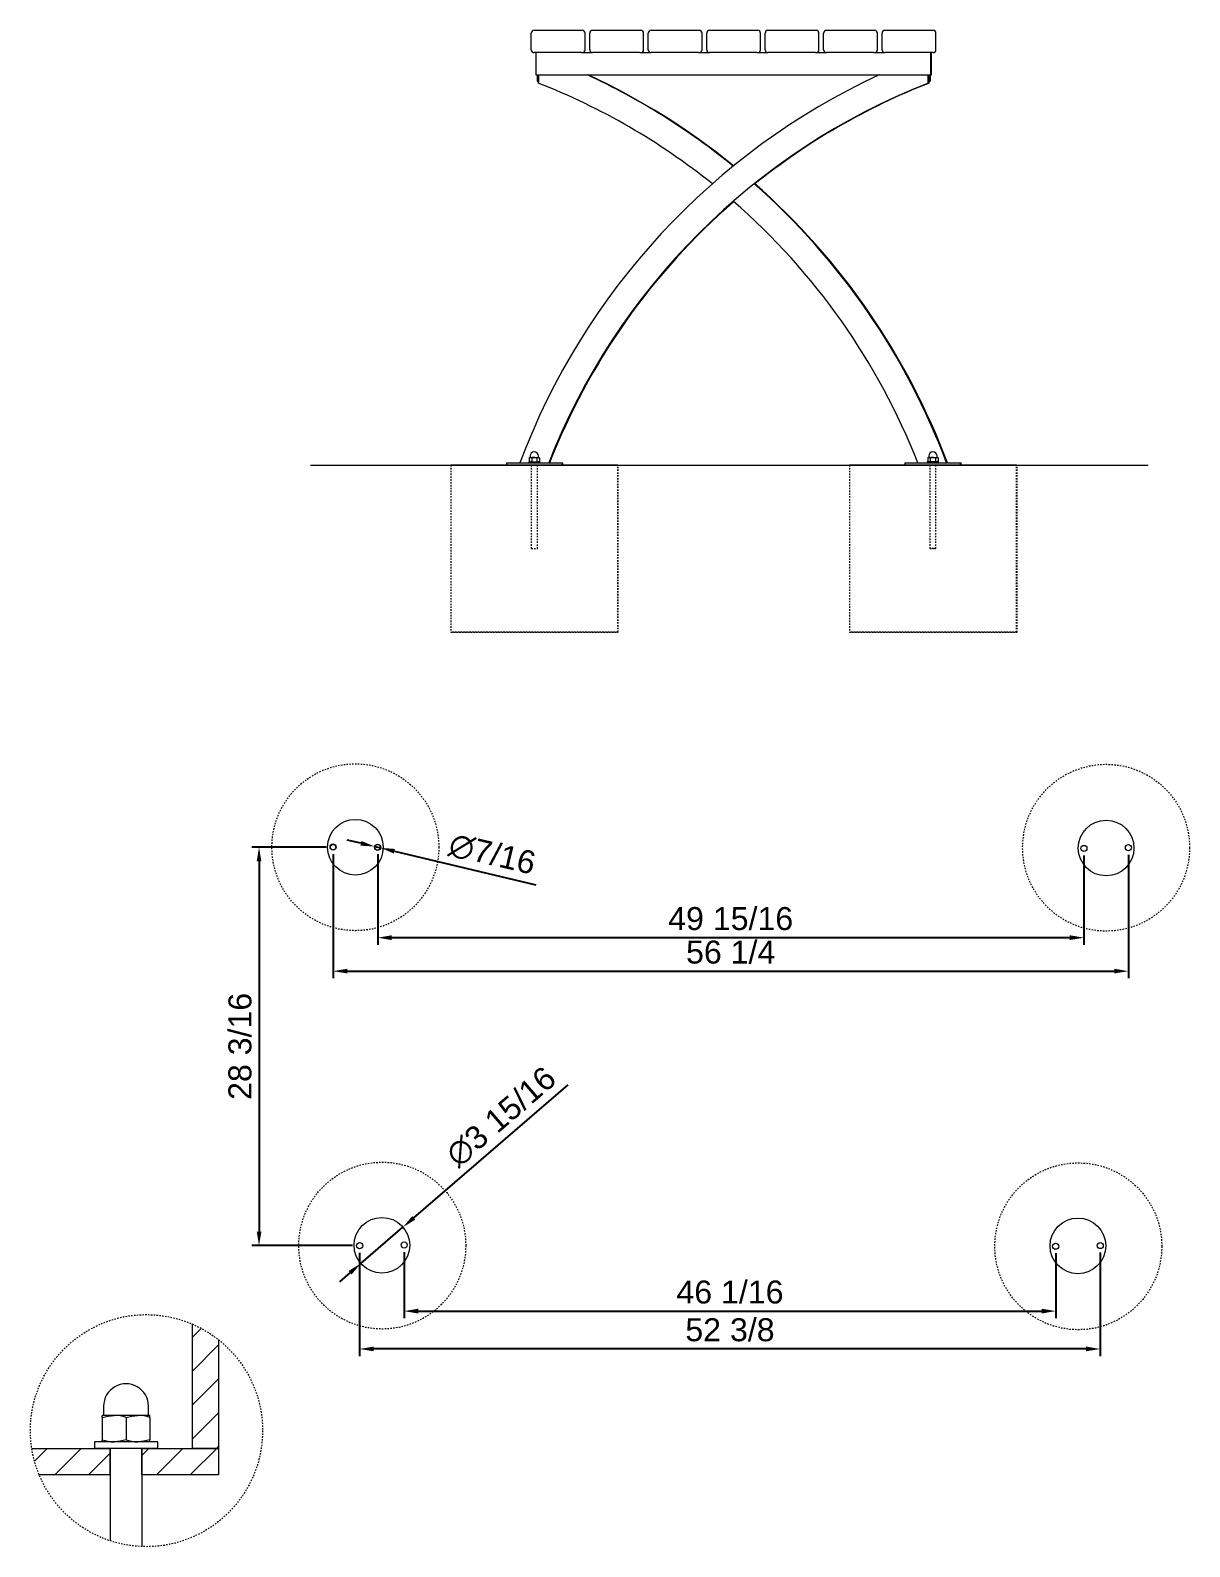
# Model space of a CAD drawing. Header units: inches. Extents: x -3 to 182, y -9 to 127.
# Drawn here: x 100.1 to 182, y 19.5 to 126.8 of the extents above; entities that cross this region are included whole.
import ezdxf

# ---------------------------------------------------------------- set-up
doc = ezdxf.new("R2010")
doc.units = ezdxf.units.IN
doc.linetypes.add('HIDDEN', pattern=[1.905, 1.27, -0.635])
for name, color, linetype, lineweight in [('ZANO_R', 7, 'Continuous', 0), ('ZANO_R_przerywana', 250, 'HIDDEN', 0), ('ZANO_W', 1, 'Continuous', 0)]:
    doc.layers.add(name, color=color, linetype=linetype, lineweight=lineweight)
doc.styles.get("Standard").update_dxf_attribs({"font": 'arial.ttf'})
doc.dimstyles.new('amerykanie', dxfattribs={"dimtxt": 50, "dimasz": 50, "dimexe": 0.5, "dimexo": 0.5, "dimgap": 1, "dimtad": 1, "dimdec": 0, "dimzin": 0, "dimlunit": 5, "dimtxsty": 'Standard', "dimcen": 0.09, "dimclrd": 1, "dimclre": 1, "dimclrt": 1, "dimazin": 0, "dimtfac": 1, "dimtdec": 0, "dimtmove": 0, "dimatfit": 3, "dimfxl": 1, "dimtzin": 0, "dimarcsym": 1})

# ---------------------------------------------------------------- blocks, each defined once
blk = doc.blocks.new('*D375')
at = {"layer": 'ZANO_W', "color": 1, "lineweight": -2}
for p, q in [((121.46, 68.52), (121.46, 59.75)), ((177.69, 68.48), (177.69, 59.75)), ((122.46, 60.25), (176.69, 60.25))]:
    blk.add_line(p, q, dxfattribs=at)
at = {"layer": 'ZANO_W', "color": 1}
for points in [[(122.46, 60.42), (122.46, 60.09), (121.46, 60.25)], [(176.69, 60.09), (176.69, 60.42), (177.69, 60.25)]]:
    blk.add_solid(points, dxfattribs=at)
at = {"layer": 'ZANO_W', "color": 1, "insert": (149.57, 61.59), "char_height": 1.625, "attachment_point": 5}
blk.add_mtext('56 1/4', dxfattribs=at)
blk = doc.blocks.new('*D376')
at = {"layer": 'ZANO_W', "color": 1, "lineweight": -2}
for p, q in [((124.61, 68.52), (124.61, 62.12)), ((174.54, 68.44), (174.54, 62.12)), ((173.54, 62.62), (125.61, 62.62))]:
    blk.add_line(p, q, dxfattribs=at)
at = {"layer": 'ZANO_W', "color": 1}
for points in [[(125.61, 62.79), (125.61, 62.45), (124.61, 62.62)], [(173.54, 62.45), (173.54, 62.79), (174.54, 62.62)]]:
    blk.add_solid(points, dxfattribs=at)
at = {"layer": 'ZANO_W', "color": 1, "insert": (149.57, 63.96), "char_height": 1.625, "attachment_point": 5}
blk.add_mtext('49 15/16', dxfattribs=at)
blk = doc.blocks.new('*D377')
at = {"layer": 'ZANO_W', "color": 1, "lineweight": -2}
for p, q in [((126.48, 40.38), (126.48, 35.7)), ((172.55, 40.29), (172.55, 35.7)), ((127.48, 36.2), (171.55, 36.2))]:
    blk.add_line(p, q, dxfattribs=at)
at = {"layer": 'ZANO_W', "color": 1}
for points in [[(127.48, 36.37), (127.48, 36.03), (126.48, 36.2)], [(171.55, 36.03), (171.55, 36.37), (172.55, 36.2)]]:
    blk.add_solid(points, dxfattribs=at)
at = {"layer": 'ZANO_W', "color": 1, "insert": (149.52, 37.54), "char_height": 1.625, "attachment_point": 5}
blk.add_mtext('46 1/16', dxfattribs=at)
blk = doc.blocks.new('*D378')
at = {"layer": 'ZANO_W', "color": 1, "lineweight": -2}
for p, q in [((123.33, 40.33), (123.33, 33.02)), ((175.7, 40.34), (175.7, 33.02)), ((174.7, 33.52), (124.33, 33.52))]:
    blk.add_line(p, q, dxfattribs=at)
at = {"layer": 'ZANO_W', "color": 1}
for points in [[(124.33, 33.69), (124.33, 33.36), (123.33, 33.52)], [(174.7, 33.36), (174.7, 33.69), (175.7, 33.52)]]:
    blk.add_solid(points, dxfattribs=at)
at = {"layer": 'ZANO_W', "color": 1, "insert": (149.52, 34.87), "char_height": 1.625, "attachment_point": 5}
blk.add_mtext('52 3/8', dxfattribs=at)
blk = doc.blocks.new('*D379')
at = {"layer": 'ZANO_W', "color": 1, "lineweight": -2}
for p, q in [((120.96, 69.02), (115.72, 69.02)), ((116.22, 68.02), (116.22, 41.83)), ((122.83, 40.83), (115.72, 40.83))]:
    blk.add_line(p, q, dxfattribs=at)
at = {"layer": 'ZANO_W', "color": 1}
for points in [[(116.39, 68.02), (116.06, 68.02), (116.22, 69.02)], [(116.06, 41.83), (116.39, 41.83), (116.22, 40.83)]]:
    blk.add_solid(points, dxfattribs=at)
at = {"layer": 'ZANO_W', "color": 1, "insert": (114.88, 54.93), "char_height": 1.625, "attachment_point": 5, "rotation": 90}
blk.add_mtext('28 3/16', dxfattribs=at)
blk = doc.blocks.new('*D380')
at = {"layer": 'ZANO_W', "color": 1, "lineweight": -2}
for p, q in [((127.16, 42.8), (138.08, 52.22)), ((123.42, 39.57), (126.4, 42.14)), ((122.66, 38.92), (121.9, 38.26))]:
    blk.add_line(p, q, dxfattribs=at)
at = {"layer": 'ZANO_W', "color": 1}
for points in [[(127.05, 42.92), (127.27, 42.67), (126.4, 42.14)], [(122.77, 38.79), (122.55, 39.04), (123.42, 39.57)]]:
    blk.add_solid(points, dxfattribs=at)
at = {"layer": 'ZANO_W', "color": 1, "insert": (133.34, 49.95), "char_height": 1.625, "attachment_point": 5, "rotation": 40.7848}
blk.add_mtext('∅3 15/16', dxfattribs=at)
blk = doc.blocks.new('*D381')
at = {"layer": 'ZANO_W', "color": 1, "lineweight": -2}
for p, q in [((123.42, 69.3), (122.45, 69.53)), ((124.4, 69.07), (124.82, 68.97)), ((125.79, 68.74), (135.8, 66.37))]:
    blk.add_line(p, q, dxfattribs=at)
at = {"layer": 'ZANO_W', "color": 1}
for points in [[(123.39, 69.13), (123.46, 69.46), (124.4, 69.07)], [(125.83, 68.9), (125.75, 68.58), (124.82, 68.97)]]:
    blk.add_solid(points, dxfattribs=at)
at = {"layer": 'ZANO_W', "color": 1, "insert": (132.71, 68.52), "char_height": 1.625, "attachment_point": 5, "rotation": 346.7066}
blk.add_mtext('∅7/16', dxfattribs=at)

msp = doc.modelspace()

# ---------------------------------------------------------------- linework, layer by layer
at = {"layer": 'ZANO_R'}
for p, q in [((135.47232, 125.43652), (135.47232, 126.61762)), ((135.66917, 126.81447), (139.01563, 126.81447)), ((139.01563, 126.81447), (139.07966, 126.81447)), ((139.27651, 125.43652), (139.27651, 126.61762)), ((139.60618, 125.43652), (139.60618, 126.61762)), ((139.80303, 126.81447), (143.14948, 126.81447)), ((143.14948, 126.81447), (143.21352, 126.81447)), ((143.41037, 125.43652), (143.41037, 126.61762)), ((143.74003, 125.43652), (143.74003, 126.61762)), ((143.93688, 126.81447), (147.28334, 126.81447)), ((147.28334, 126.81447), (147.34738, 126.81447)), ((147.54423, 125.43652), (147.54423, 126.61762)), ((147.87389, 125.43652), (147.87389, 126.61762)), ((148.07074, 126.81447), (151.4172, 126.81447)), ((151.4172, 126.81447), (151.48124, 126.81447)), ((151.67809, 125.43652), (151.67809, 126.61762)), ((152.00775, 125.43652), (152.00775, 126.61762)), ((152.2046, 126.81447), (155.55106, 126.81447)), ((155.55106, 126.81447), (155.61509, 126.81447)), ((155.81194, 125.43652), (155.81194, 126.61762)), ((156.14161, 125.43652), (156.14161, 126.61762)), ((156.33846, 126.81447), (159.68492, 126.81447)), ((159.68492, 126.81447), (159.74895, 126.81447)), ((159.9458, 125.43652), (159.9458, 126.61762)), ((160.27547, 125.43652), (160.27547, 126.61762)), ((160.47232, 126.81447), (163.81878, 126.81447)), ((163.81878, 126.81447), (163.88281, 126.81447)), ((164.07966, 125.43652), (164.07966, 126.61762)), ((139.01563, 125.23967), (135.66917, 125.23967)), ((135.79425, 125.23967), (135.79425, 123.66486)), ((139.0226, 125.23967), (139.01563, 125.23967)), ((139.0226, 125.23967), (139.80303, 125.23967)), ((143.14948, 125.23967), (139.80303, 125.23967)), ((143.15646, 125.23967), (143.14948, 125.23967)), ((143.15646, 125.23967), (143.93688, 125.23967)), ((147.28334, 125.23967), (143.93688, 125.23967)), ((147.29032, 125.23967), (147.28334, 125.23967)), ((147.29032, 125.23967), (148.07074, 125.23967)), ((151.4172, 125.23967), (148.07074, 125.23967)), ((151.42418, 125.23967), (151.4172, 125.23967)), ((151.42418, 125.23967), (152.2046, 125.23967)), ((155.55106, 125.23967), (152.2046, 125.23967)), ((155.55804, 125.23967), (155.55106, 125.23967)), ((155.55804, 125.23967), (156.33846, 125.23967)), ((159.68492, 125.23967), (156.33846, 125.23967)), ((159.69189, 125.23967), (159.68492, 125.23967)), ((159.69189, 125.23967), (160.47232, 125.23967)), ((163.81878, 125.23967), (160.47232, 125.23967)), ((163.70764, 125.23967), (163.70764, 123.66486)), ((163.75772, 123.66486), (163.75772, 125.23967)), ((163.88281, 125.23967), (163.81878, 125.23967)), ((135.79425, 123.66486), (163.70764, 123.66486)), ((163.70764, 123.66486), (163.75772, 123.66486)), ((135.89229, 123.20525), (135.97103, 123.20525)), ((163.53086, 123.20586), (163.6096, 123.20586)), ((163.6096, 123.20586), (163.67019, 123.20586)), ((135.36854, 96.60163), (135.31982, 96.57349)), ((135.31982, 96.57349), (135.31982, 96.3148)), ((135.36854, 96.60163), (135.41074, 96.60163)), ((135.38823, 96.70005), (135.38823, 96.61147)), ((135.41074, 96.60163), (135.6835, 96.60163)), ((135.50166, 96.57349), (135.50166, 96.3148)), ((135.6835, 96.60163), (135.95627, 96.60163)), ((135.86535, 96.57349), (135.86535, 96.3148)), ((135.95627, 96.60163), (135.99846, 96.60163)), ((135.97878, 96.61147), (135.97878, 96.70005)), ((136.04719, 96.57349), (135.99846, 96.60163)), ((136.04719, 96.57349), (136.04719, 96.3148)), ((163.55146, 96.60163), (163.50274, 96.57349)), ((163.50274, 96.57349), (163.50274, 96.3148)), ((163.55146, 96.60163), (163.59366, 96.60163)), ((163.57115, 96.70005), (163.57115, 96.61147)), ((163.59366, 96.60163), (163.86642, 96.60163)), ((163.68458, 96.57349), (163.68458, 96.3148)), ((163.86642, 96.60163), (164.13919, 96.60163)), ((164.04826, 96.57349), (164.04826, 96.3148)), ((164.13919, 96.60163), (164.18138, 96.60163)), ((164.1617, 96.61147), (164.1617, 96.70005)), ((164.23011, 96.57349), (164.18138, 96.60163)), ((164.23011, 96.57349), (164.23011, 96.3148)), ((119.86794, 96.05044), (179.08109, 96.05044)), ((129.77942, 96.05044), (141.59045, 96.05044)), ((141.59045, 96.05044), (129.77942, 96.05044)), ((133.71449, 96.20792), (133.71449, 96.05044)), ((133.7145, 96.20792), (137.6515, 96.20792)), ((135.2898, 96.28666), (135.2898, 96.20792)), ((135.2898, 96.28666), (135.31964, 96.28666)), ((135.31964, 96.28666), (136.0772, 96.28666)), ((135.31982, 96.3148), (135.36854, 96.28666)), ((135.90004, 96.05044), (135.46697, 96.05044)), ((135.9029, 96.05044), (135.46983, 96.05044)), ((135.99846, 96.28666), (136.04719, 96.3148)), ((136.0772, 96.20792), (136.0772, 96.28666)), ((137.6515, 96.05044), (137.6515, 96.20792)), ((137.6515, 96.20792), (137.7121, 96.20792)), ((137.7121, 96.05044), (137.7121, 96.20792)), ((141.59045, 96.05044), (141.62375, 96.05044)), ((157.96377, 96.05044), (169.7748, 96.05044)), ((169.7748, 96.05044), (157.96377, 96.05044)), ((161.87819, 96.20792), (161.87819, 96.05044)), ((161.87819, 96.20792), (165.8152, 96.20792)), ((163.47272, 96.28666), (163.47272, 96.20792)), ((164.26012, 96.28666), (163.47272, 96.28666)), ((163.50274, 96.3148), (163.55146, 96.28666)), ((164.08582, 96.05044), (163.65275, 96.05044)), ((164.08582, 96.05044), (163.65275, 96.05044)), ((164.18138, 96.28666), (164.23011, 96.3148)), ((164.26012, 96.20792), (164.26012, 96.28666)), ((165.8152, 96.05044), (165.8152, 96.20792)), ((165.8152, 96.20792), (165.85992, 96.20792)), ((165.85992, 96.05044), (165.85992, 96.20792)), ((169.7748, 96.05044), (169.82408, 96.05044)), ((111.48898, 35.29194), (111.48898, 26.48368)), ((111.48898, 34.33069), (112.13831, 34.98002)), ((111.48898, 31.93429), (113.35695, 33.80226)), ((113.35695, 34.18057), (113.35695, 26.48368)), ((111.48898, 29.53789), (113.35695, 31.40586)), ((105.2313, 29.47242), (105.2313, 28.86533)), ((108.40684, 28.86533), (108.40684, 29.47242)), ((111.48898, 27.14149), (113.35695, 29.00946)), ((105.1379, 28.66848), (105.1379, 28.81863)), ((105.97848, 28.81863), (105.1379, 28.81863)), ((105.1379, 28.66848), (105.54972, 28.77742)), ((105.1379, 28.66848), (105.1379, 27.10082)), ((105.54972, 28.77742), (105.97848, 28.81863)), ((107.65965, 28.81863), (105.97848, 28.81863)), ((106.81907, 28.66848), (107.23089, 28.77742)), ((106.81907, 28.66848), (106.81907, 27.10082)), ((107.23089, 28.77742), (107.65965, 28.81863)), ((108.50024, 28.81863), (107.65965, 28.81863)), ((108.50024, 28.66848), (108.50024, 28.81863)), ((108.50024, 28.66848), (108.50024, 27.10082)), ((104.57751, 26.95067), (104.57751, 26.48368)), ((109.06062, 26.95067), (104.57751, 26.95067)), ((105.1379, 26.95067), (105.1379, 27.10082)), ((106.40725, 26.99188), (105.97848, 26.95067)), ((106.81907, 27.10082), (106.40725, 26.99188)), ((108.08841, 26.99188), (107.65965, 26.95067)), ((108.50024, 27.10082), (108.08841, 26.99188)), ((108.50024, 26.95067), (108.50024, 27.10082)), ((109.06062, 26.48368), (109.06062, 26.95067)), ((100.14924, 26.48786), (105.69829, 26.48368)), ((100.34261, 25.58072), (101.24955, 26.48766)), ((101.774, 24.61571), (103.6438, 26.48552)), ((104.1704, 24.61571), (105.69829, 26.1436)), ((109.06062, 26.48368), (104.57751, 26.48368)), ((105.69829, 24.61571), (105.69829, 26.48368)), ((105.69829, 26.48368), (105.69829, 19.94419)), ((107.93985, 24.61571), (107.93985, 26.48368)), ((107.93985, 26.48368), (113.35695, 26.48368)), ((107.93985, 26.48368), (107.93985, 19.53986)), ((107.93985, 25.98876), (108.43477, 26.48368)), ((108.9632, 24.61571), (110.83117, 26.48368)), ((111.3596, 24.61571), (113.22757, 26.48368)), ((113.35695, 26.48368), (111.48898, 26.48368)), ((113.22757, 26.48368), (113.35695, 26.61306)), ((105.69829, 24.61571), (100.6352, 24.61571)), ((113.35695, 24.61571), (107.93985, 24.61571))]:
    msp.add_line(p, q, dxfattribs=at)
at = {"layer": 'ZANO_R', "flags": 128}
for points in [[(163.52988, 123.66486), (163.52991, 123.61366), (163.53002, 123.45633), (163.53015, 123.32837), (163.53031, 123.22017), (163.53048, 123.14752), (163.53066, 123.10051), (163.53083, 123.08437), (163.53101, 123.09479), (163.53118, 123.12943), (163.53133, 123.18878), (163.53148, 123.26928), (163.53161, 123.37151), (163.53173, 123.49404), (163.53182, 123.63431), (163.53183, 123.66486)], [(163.53001, 123.66486), (163.53003, 123.63142), (163.53015, 123.48944), (163.5303, 123.37164), (163.53047, 123.28177), (163.53066, 123.22563), (163.53085, 123.20587), (163.53086, 123.20629)], [(163.53011, 123.66486), (163.53015, 123.6022), (163.53025, 123.493), (163.53038, 123.39914), (163.53052, 123.33427), (163.53066, 123.29002), (163.53081, 123.27166), (163.53086, 123.27287)], [(163.60875, 123.66486), (163.60877, 123.63142), (163.60889, 123.48944), (163.60904, 123.37164), (163.60921, 123.28177), (163.6094, 123.22563), (163.60959, 123.20587), (163.60979, 123.22395), (163.60998, 123.2786), (163.61015, 123.36768)], [(163.61015, 123.36768), (163.6103, 123.48499), (163.61042, 123.62612), (163.61044, 123.66486)], [(163.66935, 123.66486), (163.66937, 123.63142), (163.66949, 123.48944), (163.66963, 123.37164), (163.6698, 123.28177), (163.66999, 123.22563), (163.67019, 123.20587), (163.67038, 123.22395), (163.67057, 123.2786), (163.67074, 123.36768)], [(163.67074, 123.36768), (163.67089, 123.48499), (163.67101, 123.62612), (163.67103, 123.66486)], [(163.59094, 123.20586), (163.59108, 123.14752), (163.59126, 123.10051), (163.59143, 123.08437), (163.59161, 123.09479), (163.59177, 123.12943), (163.59193, 123.18878), (163.59196, 123.20586)], [(135.31982, 96.57349), (135.36436, 96.5939), (135.41074, 96.60163)], [(135.6835, 96.60163), (135.54431, 96.58466), (135.50166, 96.57349)], [(135.86535, 96.57349), (135.73031, 96.59963), (135.6835, 96.60163)], [(135.86535, 96.57349), (135.90989, 96.5939), (135.95627, 96.60163)], [(163.50274, 96.57349), (163.54728, 96.5939), (163.59366, 96.60163)], [(163.86642, 96.60163), (163.72723, 96.58466), (163.68458, 96.57349)], [(164.04826, 96.57349), (163.91323, 96.59963), (163.86642, 96.60163)], [(164.04826, 96.57349), (164.09281, 96.5939), (164.13919, 96.60163)], [(135.50166, 96.3148), (135.45712, 96.29439), (135.41074, 96.28666)], [(135.6835, 96.28666), (135.73031, 96.28866), (135.86535, 96.3148)], [(136.04719, 96.3148), (136.00264, 96.29439), (135.95627, 96.28666)], [(163.68458, 96.3148), (163.64003, 96.29439), (163.59366, 96.28666)], [(163.86642, 96.28666), (163.91323, 96.28866), (164.04826, 96.3148)], [(164.23011, 96.3148), (164.18556, 96.29439), (164.13919, 96.28666)]]:
    msp.add_lwpolyline(points, dxfattribs=at)
at = {"layer": 'ZANO_R'}
msp.add_lwpolyline([(113.35695, 26.48368), (113.35695, 24.61571)], dxfattribs=at)
for centre, radius in [((123.03335, 69.0204), 1.9685), ((176.11601, 68.9598), 1.9685), ((121.45855, 69.02376), 0.21654), ((121.45854, 69.01989), 0.19685), ((124.60815, 69.01703), 0.21654), ((124.60815, 69.01703), 0.19685), ((174.54139, 68.93587), 0.21654), ((177.69063, 68.98373), 0.21654), ((124.90933, 40.8567), 1.9685), ((174.12193, 40.81198), 1.9685), ((123.33471, 40.83277), 0.21654), ((126.48395, 40.88063), 0.21654), ((172.54731, 40.78805), 0.21654), ((175.69655, 40.83591), 0.21654)]:
    msp.add_circle(centre, radius, dxfattribs=at)
for centre, radius, start, end in [((135.66917, 126.61762), 0.19685, 89.9998473, 180.0001527), ((139.07966, 126.61762), 0.19685, 0.0001315, 90.0005515), ((139.80303, 126.61762), 0.19685, 90.0001315, 179.9998685), ((143.21352, 126.61762), 0.19685, 359.9998473, 90.0001527), ((143.93689, 126.61762), 0.19685, 90.0001315, 179.9998685), ((147.34738, 126.61762), 0.19685, 359.9998473, 90.0001527), ((148.07074, 126.61762), 0.19685, 90.0001315, 179.9998685), ((151.48124, 126.61762), 0.19685, 359.9998473, 90.0001527), ((152.2046, 126.61762), 0.19685, 89.9998473, 180.0001527), ((155.61509, 126.61762), 0.19685, 359.9998473, 90.0001527), ((156.33846, 126.61762), 0.19685, 89.9998473, 180.0001527), ((159.74895, 126.61762), 0.19685, 359.9989668, 90.0010332), ((160.47232, 126.61762), 0.19685, 89.9996463, 180.0003537), ((163.88281, 126.61762), 0.19685, 359.9993099, 90.0006901), ((135.66917, 125.43652), 0.19685, 179.9998473, 270.0001527), ((139.07966, 125.43652), 0.19685, 269.9994485, 359.9998685), ((139.80303, 125.43652), 0.19685, 180.0001315, 269.9998685), ((143.21352, 125.43652), 0.19685, 269.9998473, 0.0001527), ((143.93689, 125.43652), 0.19685, 180.0001315, 269.9998685), ((147.34738, 125.43652), 0.19685, 269.9998473, 0.0001527), ((148.07074, 125.43652), 0.19685, 180.0001315, 269.9998685), ((151.48124, 125.43652), 0.19685, 269.9998473, 0.0001527), ((152.2046, 125.43652), 0.19685, 179.9998473, 270.0001527), ((155.61509, 125.43652), 0.19685, 269.9998473, 0.0001527), ((156.33846, 125.43652), 0.19685, 179.9998473, 270.0001527), ((159.74895, 125.43652), 0.19685, 269.9989668, 0.0010332), ((160.47232, 125.43652), 0.19685, 179.9996463, 270.0003537), ((163.88281, 125.43652), 0.19685, 269.9993099, 0.0006901), ((180.89512, 78.92045), 49.35422, 114.9606909, 159.4954327), ((210.63968, 123.57541), 74.74829, 179.9314279, 180.2801666), ((242.95902, 123.55594), 106.98902, 179.941669, 180.2510406), ((209.94175, 123.57473), 73.97162, 179.9301881, 180.2825885), ((118.68036, 79.04786), 49.20798, 50.8455996, 65.0535612), ((118.74402, 79.06113), 49.19284, 50.8850424, 65.0548662), ((61.74223, 123.64126), 101.78938, 359.7938871, 0.0132874), ((118.66176, 79.03), 47.33142, 51.2718776, 68.5510225), ((180.89696, 78.92007), 47.45424, 111.4649732, 158.6365476), ((180.92535, 78.97715), 47.38933, 111.453985, 128.7149871), ((118.61998, 78.92419), 49.34121, 20.5061286, 48.6346554), ((118.67377, 78.92284), 49.34399, 20.506598, 48.674708), ((180.9215, 78.94087), 47.41308, 131.0542632, 158.6440868), ((118.63434, 78.93841), 47.41988, 21.3555198, 48.9890843), ((135.37839, 96.61147), 0.00984, 270, 0), ((135.6835, 96.70005), 0.29528, 0, 180), ((135.40699, 96.4285), 0.17317, 56.8576404, 88.75868), ((135.95251, 96.4285), 0.17317, 56.8576404, 88.75868), ((135.98862, 96.61147), 0.00984, 180, 270), ((163.5613, 96.61147), 0.00984, 270, 0), ((163.86642, 96.70005), 0.29528, 0, 180), ((163.5899, 96.42849), 0.17317, 56.8581758, 88.7573094), ((164.13543, 96.42849), 0.17317, 56.8581758, 88.7573094), ((164.17154, 96.61147), 0.00984, 180, 270), ((135.41449, 96.45979), 0.17317, 236.8578658, 268.7567843), ((135.69249, 96.94652), 0.65992, 253.1920183, 269.2198849), ((135.96002, 96.45979), 0.17317, 236.8578658, 268.7567843), ((163.59741, 96.45981), 0.17318, 236.8589319, 268.7569709), ((163.87541, 96.94655), 0.65994, 253.1923201, 269.2198065), ((164.14294, 96.45981), 0.17318, 236.8589319, 268.7569709), ((121.45854, 69.01989), 0.21654, 0.4251144, 179.4003056), ((106.81907, 29.47243), 1.58777, 359.9997308, 180.0002692), ((105.18459, 28.86534), 0.04671, 270.0029354, 359.9902351), ((105.95699, 26.27041), 2.54831, 70.2269566, 89.5167659), ((107.63816, 26.27041), 2.54831, 70.2269566, 89.5167659), ((108.45355, 28.86534), 0.04671, 180.0097649, 269.9970646), ((106, 29.49905), 2.54847, 250.2279308, 269.5162644), ((107.68117, 29.49905), 2.54847, 250.2279308, 269.5162644)]:
    msp.add_arc(centre, radius, start, end, dxfattribs=at)
at = {"layer": 'ZANO_R_przerywana', "ltscale": 0.05}
for p, q in [((129.77942, 96.05044), (129.77942, 84.23942)), ((135.46697, 96.05044), (135.46697, 90.14493)), ((135.46983, 96.05044), (135.46983, 90.14493)), ((135.90004, 90.14493), (135.90004, 96.05044)), ((135.9029, 90.14493), (135.9029, 96.05044)), ((141.59045, 84.23942), (141.59045, 96.05044)), ((141.62375, 84.23942), (141.62375, 96.05044)), ((157.96377, 96.05044), (157.96377, 84.23942)), ((163.65275, 96.05044), (163.65275, 90.14493)), ((164.08582, 90.14493), (164.08582, 96.05044)), ((169.7748, 84.23942), (169.7748, 96.05044)), ((169.82408, 84.23942), (169.82408, 96.05044)), ((135.46697, 90.14493), (135.90004, 90.14493)), ((135.46983, 90.14493), (135.9029, 90.14493)), ((163.65275, 90.14493), (164.08582, 90.14493)), ((164.08582, 90.14493), (163.65275, 90.14493)), ((129.77942, 84.23942), (141.59045, 84.23942)), ((141.59045, 84.23942), (129.77942, 84.23942)), ((141.59045, 84.23942), (141.62375, 84.23942)), ((157.96377, 84.23942), (169.7748, 84.23942)), ((169.7748, 84.23942), (157.96377, 84.23942)), ((169.7748, 84.23942), (169.82408, 84.23942))]:
    msp.add_line(p, q, dxfattribs=at)
for centre in [(123.03334, 69.01846), (176.11583, 68.98516), (124.93471, 40.83411), (174.14769, 40.78482)]:
    msp.add_circle(centre, 5.90551, dxfattribs=at)
at = {"layer": 'ZANO_R_przerywana', "color": 1, "ltscale": 0.05}
msp.add_circle((108.26227, 27.74309), 8.20956, dxfattribs=at)

# ---------------------------------------------------------------- dimensions: what is measured, and where the dimension line sits
at = {"layer": 'ZANO_W'}
for p1, p2, picture, middle in [((124.39741, 69.06682), (124.81888, 68.96724), '*D381', (132.39686, 67.1768)), ((123.41884, 39.57083), (126.39982, 42.14257), '*D380', (134.24202, 48.90814))]:
    dim = msp.add_diameter_dim_2p(p1=p1, p2=p2, dimstyle='amerykanie', override={"dimtxt": 1.625, "dimasz": 1, "dimgap": 0.5, "dimdec": 4, "dimaunit": 1, "dimadec": 1, "dimtdec": 4, "dimtmove": 1, "dimfrac": 2}, dxfattribs=at)
    dim.commit()
    dim.dimension.update_dxf_attribs({"geometry": picture, "text_midpoint": middle, "dimtype": 163})
dim = msp.add_linear_dim(base=(116.22214, 40.83277), p1=(121.45854, 69.01989), p2=(123.33471, 40.83277), angle=90, dimstyle='amerykanie', override={"dimtxt": 1.625, "dimasz": 1, "dimgap": 0.5, "dimdec": 4, "dimaunit": 1, "dimadec": 1, "dimtdec": 4, "dimtmove": 1, "dimfrac": 2}, dxfattribs=at)
dim.commit()
dim.dimension.update_dxf_attribs({"geometry": '*D379', "text_midpoint": (114.88137, 54.92633)})
for base, p1, p2, picture, middle in [((177.69063, 60.25328), (121.45854, 69.01989), (177.69063, 68.98373), '*D375', (149.57459, 61.59349)), ((124.60815, 62.61871), (174.54139, 68.93587), (124.60815, 69.01703), '*D376', (149.57477, 63.95892)), ((123.33471, 33.52432), (175.69655, 40.83591), (123.33471, 40.83277), '*D378', (149.51563, 34.86509)), ((172.54731, 36.19871), (126.48395, 40.88063), (172.54731, 40.78805), '*D377', (149.51563, 37.53892))]:
    dim = msp.add_linear_dim(base=base, p1=p1, p2=p2, dimstyle='amerykanie', override={"dimtxt": 1.625, "dimasz": 1, "dimgap": 0.5, "dimdec": 4, "dimaunit": 1, "dimadec": 1, "dimtdec": 4, "dimtmove": 1, "dimfrac": 2}, dxfattribs=at)
    dim.commit()
    dim.dimension.update_dxf_attribs({"geometry": picture, "text_midpoint": middle})

doc.saveas('drawing.dxf')
